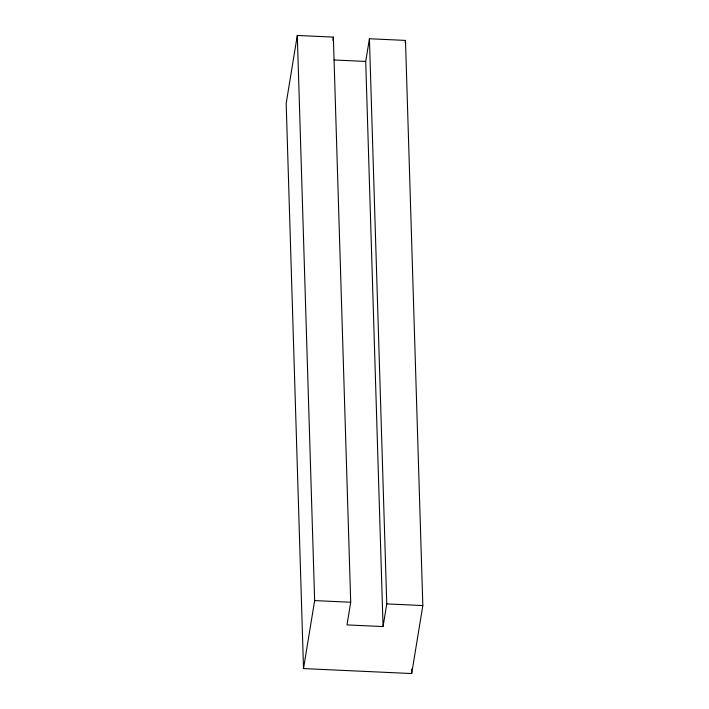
<?xml version="1.0" encoding="UTF-8"?>
<svg xmlns="http://www.w3.org/2000/svg" width="709" height="709" viewBox="0 0 709 709"><rect width="100%" height="100%" fill="white"/><g stroke="black" fill="none" stroke-linecap="round" stroke-linejoin="round"><path stroke-width="1.06" d="M297.301 35.45L286.17 103.443L303.514 668.587L411.699 673.55L422.83 605.557L405.486 40.413L369.424 38.756L365.711 61.426L383.064 626.561L347.002 624.913L350.707 602.242L333.363 37.107L297.301 35.45L314.645 600.594L303.514 668.587M332.831 40.342L333.363 37.107M405.131 42.567L405.486 40.413M383.064 626.561L386.768 603.9L369.424 38.756M334.019 59.973L365.711 61.426M314.645 600.594L350.707 602.242M386.768 603.9L422.83 605.557M411.566 669.128L411.699 673.55"/></g></svg>
